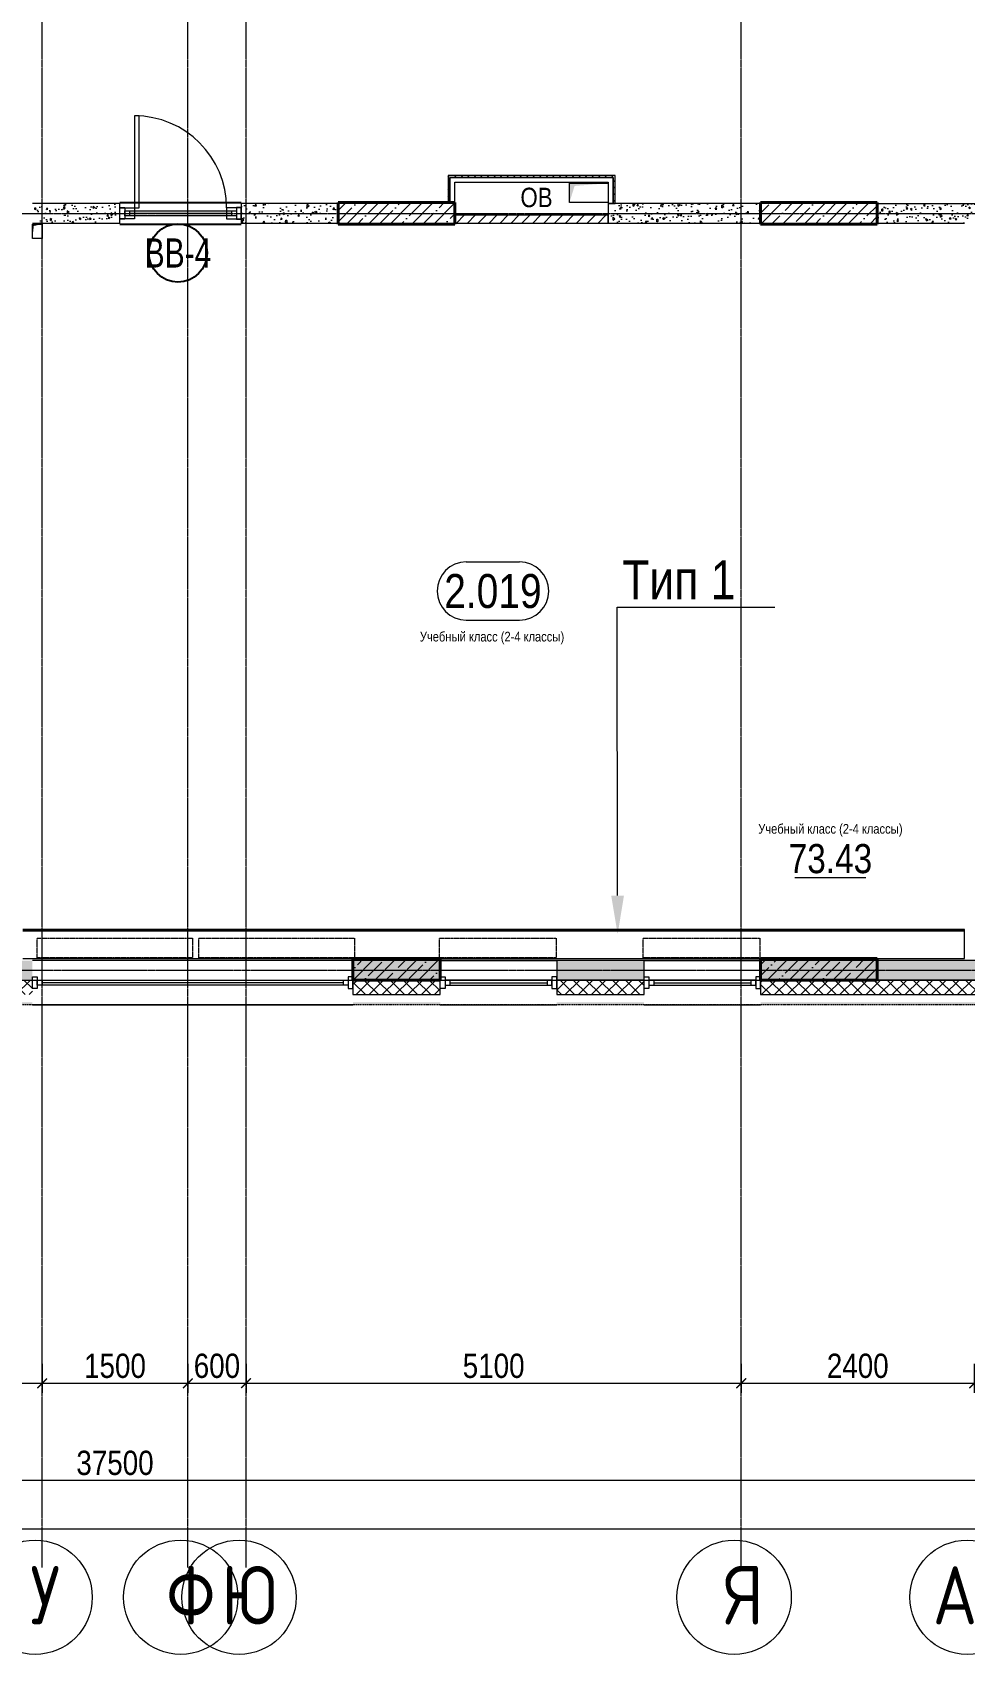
# Model space of a CAD drawing. Header units: millimetres. Extents: x -231292 to 573618, y -153144 to 564035.
# Drawn here: x 72383 to 81983, y 6179 to 22894 of the extents above; entities that cross this region are included whole.
import ezdxf
from ezdxf import colors
from ezdxf.entities.mleader import LeaderData, LeaderLine
from ezdxf.enums import TextEntityAlignment as Align
from ezdxf.math import Vec2, Vec3

# ---------------------------------------------------------------- set-up
doc = ezdxf.new("R2010")
doc.units = ezdxf.units.MM
for name, pattern in [('CENTER2', [28.575, 19.05, -3.175, 3.175, -3.175]), ('DASHED', [19.05, 12.7, -6.35]), ('HIDDEN2', [4.7625, 3.175, -1.5875])]:
    doc.linetypes.add(name, pattern=pattern)
doc.layers.get('0').update_dxf_attribs({"color": 250})
doc.layers.get('Defpoints').update_dxf_attribs({"color": 250})
for name, color, linetype, lineweight in [('A-AREA', 250, 'Continuous', 15), ('A-Wall_Материал_Газоблок_Контур', 250, 'Continuous', 0), ('АР_Area', 250, 'Continuous', 5), ('АР_Витраж', 250, 'Continuous', 13), ('АР_Витраж марка', 250, 'Continuous', 9), ('АР_Двери_витраж', 250, 'Continuous', 9), ('АР_Колонны', 250, 'Continuous', 35), ('АР_Окна', 250, 'Continuous', 5), ('АР_Отопительные приборы', 250, 'HIDDEN2', 0), ('АР_площадь пом', 250, 'Continuous', 5), ('АР_Стены ГКЛ', 250, 'Continuous', 15), ('АР_Стены ЖБ', 250, 'Continuous', 35), ('АР_Стены ПЕНОблок', 250, 'Continuous', 20), ('АР_Утеплитель', 250, 'Continuous', 0), ('АР_Штриховка', 250, 'Continuous', 0), ('Зашивка радиаторов тип 1 (фанера и МДФ)', 250, 'Continuous', 0), ('КМ_Фахверки', 250, 'Continuous', 80), ('ОВ_Кондиционирование', 250, 'Continuous', 5), ('ОВ_Отопление', 250, 'Continuous', 0), ('Размеры зашивки ГКЛ', 250, 'Continuous', 0), ('РД_Оси_100', 250, 'Continuous', 0), ('РД_Оси_размер', 250, 'Continuous', 0), ('РД_проем_инж перемыч_фахверк', 250, 'Continuous', 18)]:
    doc.layers.add(name, color=color, linetype=linetype, lineweight=lineweight)
doc.layers.add('АР_Делит', color=250, linetype='Continuous', lineweight=0, plot=False)
doc.layers.add('РД_Проем', color=250, linetype='Continuous', lineweight=0, plot=False)
doc.layers.add('РД_Витраж_вн', color=250, linetype='Continuous')
doc.styles.add('Arial_09', font='ARIALN.TTF', dxfattribs={"width": 0.9})
doc.styles.add('style1', font='ARIALN.TTF')
doc.styles.add('ккк', font='isocpeur.ttf', dxfattribs={"width": 0.85, "oblique": 15})
doc.dimstyles.new('Dim100_ареал', dxfattribs={"dimscale": 100, "dimtxt": 2.5, "dimasz": 1, "dimexe": 1, "dimexo": 1, "dimgap": 0.5, "dimtad": 1, "dimzin": 12, "dimdsep": 46, "dimtxsty": 'style1', "dimblk": 'ARCHTICK', "dimcen": 1, "dimdle": 1, "dimclrd": 256, "dimclre": 256, "dimaunit": 1, "dimadec": 0, "dimazin": 3, "dimtfac": 1, "dimtmove": 1, "dimatfit": 3, "dimldrblk": 'OPEN30', "dimfxl": 2, "dimfxlon": 1, "dimtolj": 1, "dimtzin": 0, "dimlwd": 9, "dimlwe": 9, "dimarcsym": 0})
pattern_1 = [(45, (8883.4, 13229.69), (-112.2532, 112.2532), []), (45, (8995.66, 13229.69), (-112.2532, 112.2532), [198.4375, -39.6875, 0, -39.6875])]

# ---------------------------------------------------------------- blocks, each defined once
blk = doc.blocks.new('A-iden')
at = {"linetype": 'Continuous', "lineweight": 5}
blk.add_circle((-0.73, -4.06), 5.89, dxfattribs=at)
at = {"color": 0, "linetype": 'Continuous', "lineweight": 20, "style": 'ккк', "width": 0.85}
blk.add_attdef('ID', text='', height=6, dxfattribs=at).set_placement((0.31, -3.85), align=Align.MIDDLE_CENTER)
blk = doc.blocks.new('_ArchTick')
at = {"color": 0, "linetype": 'ByBlock', "const_width": 0.15}
blk.add_lwpolyline([(-0.5, -0.5), (0.5, 0.5)], dxfattribs=at)
blk = doc.blocks.new('*D1540')
at = {"layer": 'Defpoints', "color": 0, "transparency": 16777216}
for p in [(62100, -3255), (63600, -3255), (63600, -4255)]:
    blk.add_point(p, dxfattribs=at)
at = {"layer": 'РД_Оси_размер', "lineweight": 9, "transparency": 16777216}
for p, q in [((62100, -4055), (62100, -4355)), ((63600, -4055), (63600, -4355)), ((62000, -4255), (63700, -4255))]:
    blk.add_line(p, q, dxfattribs=at)
at = {"layer": 'РД_Оси_размер', "lineweight": 9, "transparency": 16777216, "xscale": 100, "yscale": 100, "zscale": 100, "rotation": 180}
blk.add_blockref('_ArchTick', (62100, -4255), dxfattribs=at)
at = {"layer": 'РД_Оси_размер', "lineweight": 9, "transparency": 16777216, "xscale": 100, "yscale": 100, "zscale": 100}
blk.add_blockref('_ArchTick', (63600, -4255), dxfattribs=at)
at = {"layer": 'РД_Оси_размер', "color": 0, "transparency": 16777216, "insert": (62850, -4077), "char_height": 250, "attachment_point": 5, "style": 'style1'}
blk.add_mtext('\\A1;1500', dxfattribs=at)
blk = doc.blocks.new('_Open30')
at = {"color": 0, "linetype": 'ByBlock', "lineweight": -2}
for p, q in [((-1, 0.27), (0, 0)), ((0, 0), (-1, -0.27)), ((0, 0), (-1, 0))]:
    blk.add_line(p, q, dxfattribs=at)
blk = doc.blocks.new('*D1541')
at = {"layer": 'Defpoints', "color": 0, "transparency": 16777216}
for p in [(63600, -3255), (65100, -3255), (65100, -4255)]:
    blk.add_point(p, dxfattribs=at)
at = {"layer": 'РД_Оси_размер', "lineweight": 9, "transparency": 16777216}
for p, q in [((63600, -4055), (63600, -4355)), ((65100, -4055), (65100, -4355)), ((63500, -4255), (65200, -4255))]:
    blk.add_line(p, q, dxfattribs=at)
at = {"layer": 'РД_Оси_размер', "lineweight": 9, "transparency": 16777216, "xscale": 100, "yscale": 100, "zscale": 100, "rotation": 180}
blk.add_blockref('_ArchTick', (63600, -4255), dxfattribs=at)
at = {"layer": 'РД_Оси_размер', "lineweight": 9, "transparency": 16777216, "xscale": 100, "yscale": 100, "zscale": 100}
blk.add_blockref('_ArchTick', (65100, -4255), dxfattribs=at)
at = {"layer": 'РД_Оси_размер', "color": 0, "transparency": 16777216, "insert": (64350, -4077), "char_height": 250, "attachment_point": 5, "style": 'style1'}
blk.add_mtext('\\A1;1500', dxfattribs=at)
blk = doc.blocks.new('*D1542')
at = {"layer": 'Defpoints', "color": 0, "transparency": 16777216}
for p in [(65100, -3255), (65700, -3255), (65700, -4255)]:
    blk.add_point(p, dxfattribs=at)
at = {"layer": 'РД_Оси_размер', "lineweight": 9, "transparency": 16777216}
for p, q in [((65100, -4055), (65100, -4355)), ((65700, -4055), (65700, -4355)), ((65000, -4255), (65800, -4255))]:
    blk.add_line(p, q, dxfattribs=at)
at = {"layer": 'РД_Оси_размер', "lineweight": 9, "transparency": 16777216, "xscale": 100, "yscale": 100, "zscale": 100, "rotation": 180}
blk.add_blockref('_ArchTick', (65100, -4255), dxfattribs=at)
at = {"layer": 'РД_Оси_размер', "lineweight": 9, "transparency": 16777216, "xscale": 100, "yscale": 100, "zscale": 100}
blk.add_blockref('_ArchTick', (65700, -4255), dxfattribs=at)
at = {"layer": 'РД_Оси_размер', "color": 0, "transparency": 16777216, "insert": (65400, -4077), "char_height": 250, "attachment_point": 5, "style": 'style1'}
blk.add_mtext('\\A1;600', dxfattribs=at)
blk = doc.blocks.new('*D1543')
at = {"layer": 'Defpoints', "color": 0, "transparency": 16777216}
for p in [(65700, -3255), (70800, -3255), (70800, -4255)]:
    blk.add_point(p, dxfattribs=at)
at = {"layer": 'РД_Оси_размер', "lineweight": 9, "transparency": 16777216}
for p, q in [((65700, -4055), (65700, -4355)), ((70800, -4055), (70800, -4355)), ((65600, -4255), (70900, -4255))]:
    blk.add_line(p, q, dxfattribs=at)
at = {"layer": 'РД_Оси_размер', "lineweight": 9, "transparency": 16777216, "xscale": 100, "yscale": 100, "zscale": 100, "rotation": 180}
blk.add_blockref('_ArchTick', (65700, -4255), dxfattribs=at)
at = {"layer": 'РД_Оси_размер', "lineweight": 9, "transparency": 16777216, "xscale": 100, "yscale": 100, "zscale": 100}
blk.add_blockref('_ArchTick', (70800, -4255), dxfattribs=at)
at = {"layer": 'РД_Оси_размер', "color": 0, "transparency": 16777216, "insert": (68250, -4077), "char_height": 250, "attachment_point": 5, "style": 'style1'}
blk.add_mtext('\\A1;5100', dxfattribs=at)
blk = doc.blocks.new('*D1544')
at = {"layer": 'Defpoints', "color": 0, "transparency": 16777216}
for p in [(70800, -3255), (73200, -3255), (73200, -4255)]:
    blk.add_point(p, dxfattribs=at)
at = {"layer": 'РД_Оси_размер', "lineweight": 9, "transparency": 16777216}
for p, q in [((70800, -4055), (70800, -4355)), ((73200, -4055), (73200, -4355)), ((70700, -4255), (73300, -4255))]:
    blk.add_line(p, q, dxfattribs=at)
at = {"layer": 'РД_Оси_размер', "lineweight": 9, "transparency": 16777216, "xscale": 100, "yscale": 100, "zscale": 100, "rotation": 180}
blk.add_blockref('_ArchTick', (70800, -4255), dxfattribs=at)
at = {"layer": 'РД_Оси_размер', "lineweight": 9, "transparency": 16777216, "xscale": 100, "yscale": 100, "zscale": 100}
blk.add_blockref('_ArchTick', (73200, -4255), dxfattribs=at)
at = {"layer": 'РД_Оси_размер', "color": 0, "transparency": 16777216, "insert": (72000, -4077), "char_height": 250, "attachment_point": 5, "style": 'style1'}
blk.add_mtext('\\A1;2400', dxfattribs=at)
blk = doc.blocks.new('*D24')
at = {"layer": 'Defpoints', "color": 0, "transparency": 16777216}
for p in [(0, -3255), (114600, -3255), (114600, -5755)]:
    blk.add_point(p, dxfattribs=at)
at = {"layer": 'РД_Оси_размер', "color": 0, "lineweight": 5, "transparency": 16777216}
for p, q in [((0, -5555), (0, -5855)), ((114600, -5555), (114600, -5855)), ((-100, -5755), (114700, -5755))]:
    blk.add_line(p, q, dxfattribs=at)
at = {"layer": 'РД_Оси_размер', "color": 0, "lineweight": 5, "transparency": 16777216, "xscale": 100, "yscale": 100, "zscale": 100, "rotation": 180}
blk.add_blockref('_ArchTick', (0, -5755), dxfattribs=at)
at = {"layer": 'РД_Оси_размер', "color": 0, "lineweight": 5, "transparency": 16777216, "xscale": 100, "yscale": 100, "zscale": 100}
blk.add_blockref('_ArchTick', (114600, -5755), dxfattribs=at)
at = {"layer": 'РД_Оси_размер', "color": 0, "transparency": 16777216, "insert": (57300, -5577), "char_height": 250, "attachment_point": 5, "style": 'style1'}
blk.add_mtext('\\A1;114600', dxfattribs=at)
blk = doc.blocks.new('*D40')
at = {"layer": 'Defpoints', "color": 0, "transparency": 16777216}
for p in [(45600, -3255), (83100, -3255), (83100, -5255)]:
    blk.add_point(p, dxfattribs=at)
at = {"layer": 'РД_Оси_размер', "color": 0, "lineweight": 5, "transparency": 16777216}
for p, q in [((45600, -5055), (45600, -5355)), ((83100, -5055), (83100, -5355)), ((45500, -5255), (83200, -5255))]:
    blk.add_line(p, q, dxfattribs=at)
at = {"layer": 'РД_Оси_размер', "color": 0, "lineweight": 5, "transparency": 16777216, "xscale": 100, "yscale": 100, "zscale": 100, "rotation": 180}
blk.add_blockref('_ArchTick', (45600, -5255), dxfattribs=at)
at = {"layer": 'РД_Оси_размер', "color": 0, "lineweight": 5, "transparency": 16777216, "xscale": 100, "yscale": 100, "zscale": 100}
blk.add_blockref('_ArchTick', (83100, -5255), dxfattribs=at)
at = {"layer": 'РД_Оси_размер', "color": 0, "transparency": 16777216, "insert": (64350, -5077), "char_height": 250, "attachment_point": 5, "style": 'style1'}
blk.add_mtext('\\A1;37500', dxfattribs=at)
blk = doc.blocks.new('otv')
at = {"linetype": 'Continuous'}
blk.add_lwpolyline([(0, -1), (0, 0), (1, 0), (1, -1)], close=True, dxfattribs=at)
blk.add_solid([(0, -1), (0, 0), (0.135, -0.137), (1, 0)], dxfattribs=at)
blk = doc.blocks.new('MOK-МаркаПом_овал_ареал')
for p, q in [((-2.75, 3), (2.75, 3)), ((-2.75, -3), (2.75, -3))]:
    blk.add_line(p, q)
for centre, radius, start, end in [((-2.75, 0), 3, 90, 270), ((2.75, 0), 3, 270, 90), ((-3.75, 0), 3.5, 0, 0.001)]:
    blk.add_arc(centre, radius, start, end)
at = {"color": 0, "style": 'style1'}
blk.add_attdef('АР-ПОМЕЩЕНИЕ:НОМЕР', text='', height=3.5, dxfattribs=at).set_placement((0, 0), align=Align.MIDDLE)
at = {"layer": 'Defpoints', "color": 2, "style": 'style1'}
blk.add_attdef('АР-ПОМЕЩЕНИЕ:НАИМЕНОВАНИЕ', text='', height=1, dxfattribs=at).set_placement((-0.09, -4.81), align=Align.MIDDLE)
blk = doc.blocks.new('MOK-МаркаПомещения1')
at = {"layer": 'A-AREA', "color": 0}
blk.add_line((-3.65, -1.94), (3.65, -1.94), dxfattribs=at)
at = {"layer": 'A-AREA', "color": 0, "style": 'style1'}
blk.add_attdef('АР-ПОМЕЩЕНИЕ:ПЛОЩАДЬ', text='', height=3, dxfattribs=at).set_placement((0, 0), align=Align.MIDDLE)
at = {"layer": 'Defpoints', "style": 'style1', "flags": 8}
blk.add_attdef('АР-ПОМЕЩЕНИЕ:НАИМЕНОВАНИЕ', text='', height=1, dxfattribs=at).set_placement((0, 2.96), align=Align.MIDDLE)
blk = doc.blocks.new('МаркаВитража1')
at = {"layer": 'Defpoints'}
blk.add_circle((0, 0), 3, dxfattribs=at)
at = {"color": 0, "linetype": 'ByBlock', "lineweight": -2, "style": 'Arial_09', "width": 0.9}
blk.add_attdef('АР-ОКНО:НАИМЕНОВАНИЕ', text='', height=3, dxfattribs=at).set_placement((0, 0), align=Align.MIDDLE)
blk = doc.blocks.new('СОШ_2200_АР_ОСИ_М100_28.05.24')
at = {"layer": 'АР_Делит', "color": 5, "linetype": 'DASHED'}
blk.add_lwpolyline([(114955, 135155), (114955, -355), (93595.036, -355), (93595.036, 13855), (94145, 13855), (94145, 68320), (66055, 68320), (66055, 13857.73), (83455, 13857.73), (83455, -355), (45245, -355), (45245, 13145), (44695, 13145), (44695, 26755), (45245, 26755), (45245, 68320), (20455, 68320), (20455, 26755), (27955, 26755), (27955, 13145), (-355, 13145), (-355, 100855)], dxfattribs=at)
at = {"layer": 'РД_Оси_100', "linetype": 'CENTER2'}
for p, q in [((63600, -6155), (63600, 139938.679)), ((65100, -6155), (65100, 139938.679)), ((70800, -6155), (70800, 90900)), ((33000, 7800), (85055, 7800)), ((33000, 0), (85055, 0))]:
    blk.add_line(p, q, dxfattribs=at)
blk.add_lwpolyline([(65700, -6155), (65700, 139938.679)], dxfattribs=at)
at = {"layer": 'РД_Оси_100', "color": 0, "xscale": 100, "yscale": 100, "zscale": 100}
for p, values in [((63600, -6054.999), {'ID': 'У'}), ((65100, -6054.999), {'ID': 'Ф'}), ((65700.734, -6054.999), {'ID': 'Ю'}), ((70800, -6054.999), {'ID': 'Я'}), ((73200, -6054.999), {'ID': 'АА'})]:
    blk.add_blockref('A-iden', p, dxfattribs=at).add_auto_attribs(values)
at = {"layer": 'РД_Оси_размер'}
for base, p1, p2, picture, middle in [((114600, -5755), (0, -3255), (114600, -3255), '*D24', (57300, -5577.357)), ((83100, -5255), (45600, -3255), (83100, -3255), '*D40', (64350, -5077.357)), ((63600, -4255), (62100, -3255), (63600, -3255), '*D1540', (62850, -4077.357)), ((65100, -4255), (63600, -3255), (65100, -3255), '*D1541', (64350, -4077.357)), ((65700, -4255), (65100, -3255), (65700, -3255), '*D1542', (65400, -4077.357)), ((70800, -4255), (65700, -3255), (70800, -3255), '*D1543', (68250, -4077.357)), ((73200, -4255), (70800, -3255), (73200, -3255), '*D1544', (72000, -4077.357))]:
    dim = blk.add_linear_dim(base=base, p1=p1, p2=p2, dimstyle='Dim100_ареал', dxfattribs=at)
    dim.commit()
    dim.dimension.update_dxf_attribs({"geometry": picture, "text_midpoint": middle})

msp = doc.modelspace()

# ---------------------------------------------------------------- hatches: boundary and pattern name
at = {"layer": 'АР_Стены ГКЛ', "linetype": 'Continuous', "lineweight": 0}
h = msp.add_hatch(dxfattribs=at)
h.set_pattern_fill('ANSI31', color=256, scale=15, angle=-359.9999995, style=0)
h.set_pattern_definition([(45, (8883.403, 13229.686), (-33.67596, 33.67596), [])])
h.paths.add_polyline_path([(76663.403, 21419.681), (76683.403, 21399.681), (78363.568, 21399.681), (78383.58, 21419.681)], flags=0)
h = msp.add_hatch(dxfattribs=at)
h.set_pattern_fill('ANSI31', color=256, scale=15, style=0)
h.set_pattern_definition([(45, (8883.403, 13229.686), (-33.67596, 33.67596), [])])
h.paths.add_polyline_path([(76663.403, 21139.68), (76683.403, 21139.68), (76683.403, 21399.68), (76663.403, 21419.68)], flags=0)
h = msp.add_hatch(dxfattribs=at)
h.set_pattern_fill('ANSI31', color=256, scale=15, angle=-360, style=0)
h.set_pattern_definition([(45, (8883.403, 13229.686), (-33.67596, 33.67596), [])])
h.paths.add_polyline_path([(78383.58, 21419.68), (78363.568, 21399.68), (78363.404, 21129.64), (78383.404, 21129.628)], flags=0)
at = {"layer": 'АР_Штриховка', "linetype": 'Continuous', "lineweight": 0}
h = msp.add_hatch(dxfattribs=at)
h.set_pattern_fill('AR-CONC', color=256, angle=-315, style=0)
h.set_pattern_definition([(95, (8883.4, 13229.69), (140.09465, 117.55338), [19.05, -209.55]), (40, (8883.4, 13229.69), (-160.01845, 110.17673), [15.24, -167.6406]), (145.45144, (8895.08, 13239.48), (-19.9238, 227.7301), [16.19, -178.09024]), (91.1842, (8847.48, 13265.6), (221.41024, 161.9534), [28.575, -314.325]), (141.63556, (8865.93, 13279.1), (-7.0866, 342.8268), [24.285, -267.1356]), (36.18415, (8847.48, 13265.6), (-7.0866, 342.8268), [22.86, -251.4597]), (66, (8874.42, 13274.59), (179.51998, 34.89515), [19.05, -209.55]), (11, (8874.42, 13274.59), (-86.53993, 173.9412), [15.24, -167.64]), (116.45145, (8889.38, 13277.5), (92.98005, 208.83634), [16.19, -178.08994]), (82.5, (8883.4, 13229.686), (-57.60547, 61.973414), [0, -165.608, 0, -170.18, 0, -168.275]), (52.5, (8883.4, 13229.69), (-23.58973, 118.087), [0, -97.028, 0, -161.798, 0, -64.135]), (12.5, (8843.35, 13189.634), (99.92786, 91.826196), [0, -63.5, 0, -198.12, 0, -262.89]), (2.5, (8825.39, 13171.67), (86.7639, 122.7224), [0, -82.55, 0, -131.572, 0, -186.69])])
h.paths.add_polyline_path([(72383.403, 21129.686), (72383.403, 20929.686), (73283.403, 20929.686), (73283.403, 21129.686)], flags=0)
h.paths.add_polyline_path([(74533.403, 21129.686), (74533.403, 20929.686), (75534.403, 20929.686), (75534.403, 21129.686)], flags=0)
at = {"layer": 'АР_Штриховка', "linetype": 'Continuous', "lineweight": 5}
h = msp.add_hatch(dxfattribs=at)
h.set_pattern_fill('ANSI35', color=256, scale=25, angle=-360, style=0)
h.set_pattern_definition(pattern_1)
h.paths.add_polyline_path([(75533.403, 21139.686), (75533.403, 20919.686), (76733.403, 20919.686), (76733.403, 21139.686)], flags=0)
at = {"layer": 'АР_Штриховка', "linetype": 'Continuous', "lineweight": 0}
h = msp.add_hatch(dxfattribs=at)
h.set_pattern_fill('AR-CONC', color=256, angle=45, style=0)
h.set_pattern_definition([(95, (8883.4, 13229.69), (140.09465, 117.55338), [19.05, -209.55]), (40, (8883.4, 13229.69), (-160.01845, 110.17673), [15.24, -167.6406]), (145.45144, (8895.08, 13239.48), (-19.9238, 227.7301), [16.19, -178.09024]), (91.1842, (8847.48, 13265.6), (221.41024, 161.9534), [28.575, -314.325]), (141.63556, (8865.93, 13279.1), (-7.0866, 342.8268), [24.285, -267.1356]), (36.18415, (8847.48, 13265.6), (-7.0866, 342.8268), [22.86, -251.4597]), (66, (8874.42, 13274.59), (179.51998, 34.89515), [19.05, -209.55]), (11, (8874.42, 13274.59), (-86.53993, 173.9412), [15.24, -167.64]), (116.45144, (8889.38, 13277.5), (92.98005, 208.83634), [16.19, -178.08994]), (82.5, (8883.4, 13229.686), (-57.60547, 61.973414), [0, -165.608, 0, -170.18, 0, -168.275]), (52.5, (8883.4, 13229.69), (-23.58973, 118.087), [0, -97.028, 0, -161.798, 0, -64.135]), (12.5, (8843.35, 13189.634), (99.92786, 91.826196), [0, -63.5, 0, -198.12, 0, -262.89]), (2.5, (8825.39, 13171.67), (86.7639, 122.7224), [0, -82.55, 0, -131.572, 0, -186.69])])
h.paths.add_polyline_path([(78313.085, 21129.686), (78313.085, 20929.686), (79884.403, 20929.686), (79884.403, 21129.686)], flags=0)
at = {"layer": 'АР_Штриховка', "linetype": 'Continuous', "lineweight": 5}
h = msp.add_hatch(dxfattribs=at)
h.set_pattern_fill('ANSI35', color=256, scale=25, angle=-360, style=0)
h.set_pattern_definition(pattern_1)
h.paths.add_polyline_path([(79883.403, 21139.686), (79883.403, 20919.686), (81083.403, 20919.686), (81083.403, 21139.686)], flags=0)
at = {"layer": 'АР_Штриховка', "linetype": 'Continuous', "lineweight": 0}
h = msp.add_hatch(dxfattribs=at)
h.set_pattern_fill('AR-CONC', color=256, angle=45, style=0)
h.set_pattern_definition([(95, (8883.4, 13229.69), (140.09465, 117.55338), [19.05, -209.55]), (40, (8883.4, 13229.69), (-160.01845, 110.17673), [15.24, -167.6406]), (145.45144, (8895.08, 13239.48), (-19.9238, 227.7301), [16.19, -178.09024]), (91.1842, (8847.48, 13265.6), (221.41024, 161.9534), [28.575, -314.325]), (141.63556, (8865.93, 13279.1), (-7.0866, 342.8268), [24.285, -267.1356]), (36.18415, (8847.48, 13265.6), (-7.0866, 342.8268), [22.86, -251.4597]), (66, (8874.42, 13274.59), (179.51998, 34.89515), [19.05, -209.55]), (11, (8874.42, 13274.59), (-86.53993, 173.9412), [15.24, -167.64]), (116.45145, (8889.38, 13277.5), (92.98005, 208.83634), [16.19, -178.08994]), (82.5, (8883.4, 13229.686), (-57.60547, 61.973414), [0, -165.608, 0, -170.18, 0, -168.275]), (52.5, (8883.4, 13229.69), (-23.58973, 118.087), [0, -97.028, 0, -161.798, 0, -64.135]), (12.5, (8843.35, 13189.634), (99.92786, 91.826196), [0, -63.5, 0, -198.12, 0, -262.89]), (2.5, (8825.39, 13171.67), (86.7639, 122.7224), [0, -82.55, 0, -131.572, 0, -186.69])])
h.paths.add_polyline_path([(81082.402, 21129.68), (81082.403, 20929.68), (81983.403, 20929.682), (82050.069, 20979.682), (81983.402, 21129.682)], flags=0)
h.paths.add_polyline_path([(81983.402, 21129.682), (82050.069, 20979.682), (82183.403, 20929.682), (83133.403, 20929.684), (83133.402, 21129.684)], flags=0)
h.paths.add_polyline_path([(84383.403, 21129.686), (84383.403, 20929.686), (84384.403, 20929.686), (84384.402, 21129.686)], flags=0)
at = {"layer": 'АР_Штриховка', "linetype": 'Continuous', "lineweight": 0, "ltscale": 0.5}
h = msp.add_hatch(dxfattribs=at)
h.set_pattern_fill('ANSI31', color=256, scale=25, style=0)
h.set_pattern_definition([(45, (8883.4, 13229.69), (-56.1266, 56.1266), [])])
h.paths.add_polyline_path([(78313.011, 20929.674), (78313.011, 21009.674), (76733.403, 21009.68), (76733.402, 20929.68)], flags=0)
at = {"layer": 'АР_Штриховка', "linetype": 'Continuous', "lineweight": 0}
h = msp.add_hatch(dxfattribs=at)
h.set_pattern_fill('AR-CONC', color=256, angle=-360, style=0)
h.set_pattern_definition([(50, (8883.4, 13229.69), (182.18467, -15.93909), [19.05, -209.55]), (355, (8883.4, 13229.69), (-35.24342, 191.05685), [15.24, -167.6406]), (100.45144, (8898.58, 13228.36), (146.94125, 175.11775), [16.19, -178.09024]), (46.1842, (8883.4, 13280.49), (271.07904, -42.0423), [28.575, -314.325]), (96.63556, (8906, 13276.98), (237.4041, 247.4261), [24.285, -267.1356]), (351.18415, (8883.4, 13280.5), (237.4041, 247.4261), [22.86, -251.4597]), (21, (8908.8, 13267.79), (151.6144, -102.2652), [19.05, -209.55]), (326, (8908.8, 13267.79), (61.80203, 184.18797), [15.24, -167.64]), (71.45144, (8921.44, 13259.26), (213.41642, 81.92277), [16.19, -178.08994]), (37.5, (8883.4, 13229.686), (3.088603, 84.55504), [0, -165.608, 0, -170.18, 0, -168.275]), (7.5, (8883.4, 13229.69), (66.81966, 100.18057), [0, -97.028, 0, -161.798, 0, -64.135]), (327.5, (8826.76, 13229.686), (135.590595, -5.728744), [0, -63.5, 0, -198.12, 0, -262.89]), (317.5, (8801.36, 13229.69), (148.12918, 25.42649), [0, -82.55, 0, -131.572, 0, -186.69])])
h.paths.add_polyline_path([(92083.403, 13129.686), (91883.403, 13329.686), (91183.403, 13329.686), (91183.403, 13129.686)], flags=0)
h.paths.add_polyline_path([(89983.403, 13129.686), (89983.403, 13329.686), (88583.403, 13329.686), (88583.403, 13129.686)], flags=0)
h.paths.add_polyline_path([(85283.403, 13129.686), (85283.403, 13329.686), (84383.403, 13329.686), (84383.403, 13129.686)], flags=0)
h.paths.add_polyline_path([(83183.403, 13129.686), (83183.403, 13329.686), (79883.403, 13329.686), (79883.403, 13129.686)], flags=0)
h.paths.add_polyline_path([(78683.403, 13129.686), (78683.403, 13329.686), (77783.403, 13329.686), (77783.403, 13129.686)], flags=0)
h.paths.add_polyline_path([(76583.403, 13129.686), (76583.403, 13329.686), (75683.403, 13329.686), (75683.403, 13129.686)], flags=0)
h.paths.add_polyline_path([(72383.403, 13129.686), (72383.403, 13329.686), (71183.403, 13329.686), (71183.403, 13129.686)], flags=0)
h.paths.add_polyline_path([(69983.403, 13129.686), (69983.403, 13329.686), (69083.403, 13329.686), (69083.403, 13129.686)], flags=0)
h.paths.add_polyline_path([(67883.403, 13129.686), (67883.403, 13329.686), (66983.403, 13329.686), (66983.403, 13129.686)], flags=0)
h.paths.add_polyline_path([(63683.403, 13129.686), (63683.403, 13329.686), (54583.403, 13329.686), (54383.403, 13129.686)], flags=0)
at = {"layer": 'АР_Штриховка', "linetype": 'Continuous', "lineweight": 5}
h = msp.add_hatch(dxfattribs=at)
h.set_pattern_fill('ANSI35', color=256, scale=25, angle=-360, style=0)
h.set_pattern_definition(pattern_1)
h.paths.add_polyline_path([(75683.403, 13349.686), (75683.403, 13129.686), (76583.403, 13129.686), (76583.403, 13349.686)], flags=0)
h = msp.add_hatch(dxfattribs=at)
h.set_pattern_fill('ANSI35', color=256, scale=25, angle=-360, style=0)
h.set_pattern_definition(pattern_1)
h.paths.add_polyline_path([(79883.403, 13349.686), (79883.403, 13129.686), (81083.403, 13129.686), (81083.403, 13349.686)], flags=0)
at = {"layer": 'АР_Штриховка', "linetype": 'Continuous', "lineweight": 0}
h = msp.add_hatch(dxfattribs=at)
h.set_pattern_fill('ANSI37', color=256, scale=30, angle=-360, style=0)
h.set_pattern_definition([(45, (8883.4, 13229.69), (-67.35192, 67.35192), []), (135, (8883.4, 13229.69), (-67.35192, -67.35192), [])])
h.paths.add_polyline_path([(92233.403, 12979.686), (92083.403, 13129.686), (91183.403, 13129.686), (91183.403, 12979.686)], flags=0)
h.paths.add_polyline_path([(89983.403, 12979.686), (89983.403, 13129.686), (88583.403, 13129.686), (88583.403, 12979.686)], flags=0)
h.paths.add_polyline_path([(85283.403, 12979.686), (85283.403, 13129.686), (84383.403, 13129.686), (84383.403, 12979.686)], flags=0)
h.paths.add_polyline_path([(83183.403, 12979.686), (83183.403, 13129.686), (79883.403, 13129.686), (79883.403, 12979.686)], flags=0)
h.paths.add_polyline_path([(78683.403, 12979.686), (78683.403, 13129.686), (77783.403, 13129.686), (77783.403, 12979.686)], flags=0)
h.paths.add_polyline_path([(76583.403, 12979.686), (76583.403, 13129.686), (75683.403, 13129.686), (75683.403, 12979.686)], flags=0)
h.paths.add_polyline_path([(72383.403, 12979.686), (72383.403, 13129.686), (71183.403, 13129.686), (71183.403, 12979.686)], flags=0)
h.paths.add_polyline_path([(69983.403, 12979.686), (69983.403, 13129.686), (69083.403, 13129.686), (69083.403, 12979.686)], flags=0)
h.paths.add_polyline_path([(67883.403, 12979.686), (67883.403, 13129.686), (66983.403, 13129.686), (66983.403, 12979.686)], flags=0)
h.paths.add_polyline_path([(63683.403, 12979.686), (63683.403, 13129.686), (54383.403, 13129.686), (54233.403, 12979.686)], flags=0)
h = msp.add_hatch(dxfattribs=at)
h.set_pattern_fill('_U', color=256, angle=-360, style=0, pattern_type=0)
h.set_pattern_definition([(4e-15, (8883.4027, 13229.6861), (-3e-16, 1), [])])
h.paths.add_polyline_path([(92338.403, 12874.686), (92313.403, 12899.686), (91183.403, 12899.686), (91183.403, 12874.686)], flags=0)
h.paths.add_polyline_path([(89983.403, 12874.686), (89983.403, 12899.686), (88583.403, 12899.686), (88583.403, 12874.686)], flags=0)
h.paths.add_polyline_path([(85283.403, 12874.686), (85283.403, 12899.686), (84383.403, 12899.686), (84383.403, 12874.686)], flags=0)
h.paths.add_polyline_path([(83183.403, 12874.686), (83183.403, 12899.686), (79883.403, 12899.686), (79883.403, 12874.686)], flags=0)
h.paths.add_polyline_path([(78683.403, 12874.686), (78683.403, 12899.686), (77783.403, 12899.686), (77783.403, 12874.686)], flags=0)
h.paths.add_polyline_path([(76583.403, 12874.686), (76583.403, 12899.686), (75683.403, 12899.686), (75683.403, 12874.686)], flags=0)
h.paths.add_polyline_path([(72383.403, 12874.686), (72383.403, 12899.686), (71183.403, 12899.686), (71183.403, 12874.686)], flags=0)
h.paths.add_polyline_path([(69983.403, 12874.686), (69983.403, 12899.686), (69083.403, 12899.686), (69083.403, 12874.686)], flags=0)
h.paths.add_polyline_path([(67883.403, 12874.686), (67883.403, 12899.686), (66983.403, 12899.686), (66983.403, 12874.686)], flags=0)
h.paths.add_polyline_path([(63683.403, 12874.686), (63683.403, 12899.686), (54153.403, 12899.686), (54128.403, 12874.686)], flags=0)

# ---------------------------------------------------------------- linework, layer by layer
at = {"layer": 'A-Wall_Материал_Газоблок_Контур', "linetype": 'Continuous', "lineweight": 0}
for p, q in [((75683.403, 13329.686), (72383.403, 13329.686)), ((77783.403, 13329.686), (76583.403, 13329.686)), ((79883.403, 13329.686), (78683.403, 13329.686)), ((72383.403, 12874.686), (75683.403, 12874.686)), ((76583.403, 12874.686), (77783.403, 12874.686)), ((78683.403, 12874.686), (79883.403, 12874.686))]:
    msp.add_line(p, q, dxfattribs=at)
at = {"layer": 'АР_Витраж', "linetype": 'Continuous', "lineweight": 5}
for p, q in [((74533.403, 21139.686), (73283.403, 21139.686)), ((74533.403, 20919.686), (73283.403, 20919.686))]:
    msp.add_line(p, q, dxfattribs=at)
at = {"layer": 'АР_Витраж', "linetype": 'Continuous', "lineweight": 13}
for p, q in [((73383.403, 21054.686), (73383.403, 21004.686)), ((74433.403, 21029.686), (73383.403, 21029.686)), ((74433.403, 21054.686), (74433.403, 21004.686))]:
    msp.add_line(p, q, dxfattribs=at)
for points in [[(73333.403, 20969.686), (73283.403, 20969.686), (73283.403, 21089.686), (73333.403, 21089.686)], [(74483.403, 20969.686), (74533.403, 20969.686), (74533.403, 21089.686), (74483.403, 21089.686)], [(74483.403, 21054.686), (74483.403, 21004.686), (73333.403, 21004.686), (73333.403, 21054.686)]]:
    msp.add_lwpolyline(points, close=True, dxfattribs=at)
at = {"layer": 'АР_Двери_витраж', "linetype": 'Continuous', "lineweight": 9}
for points in [[(73433.403, 21084.686), (73483.403, 21084.686), (73483.403, 22034.686), (73433.403, 22034.686)], [(73433.403, 20974.686), (73283.403, 20974.686), (73283.403, 21084.686), (73433.403, 21084.686)], [(74383.403, 20974.686), (74533.403, 20974.686), (74533.403, 21084.686), (74383.403, 21084.686)]]:
    msp.add_lwpolyline(points, close=True, dxfattribs=at)
msp.add_arc((73433.403, 21084.686), 950, 0, 90, dxfattribs=at)
at = {"layer": 'АР_Колонны', "linetype": 'HIDDEN2', "lineweight": 25}
for p, q in [((75533.403, 21139.686), (76733.403, 21139.686)), ((75533.403, 20919.686), (75533.403, 21139.686)), ((76733.403, 21139.686), (76733.403, 20919.686)), ((79883.403, 21139.686), (81083.403, 21139.686)), ((79883.403, 20919.686), (79883.403, 21139.686)), ((81083.403, 21139.686), (81083.403, 20919.686)), ((76733.403, 20919.686), (75533.403, 20919.686)), ((81083.403, 20919.686), (79883.403, 20919.686)), ((75683.403, 13349.686), (76583.403, 13349.686)), ((75683.403, 13129.686), (75683.403, 13349.686)), ((76583.403, 13349.686), (76583.403, 13129.686)), ((79883.403, 13349.686), (81083.403, 13349.686)), ((79883.403, 13129.686), (79883.403, 13349.686)), ((81083.403, 13349.686), (81083.403, 13129.686)), ((76583.403, 13129.686), (75683.403, 13129.686)), ((81083.403, 13129.686), (79883.403, 13129.686))]:
    msp.add_line(p, q, dxfattribs=at)
at = {"layer": 'АР_Колонны', "linetype": 'Continuous', "lineweight": 35}
for p, q in [((75533.403, 20919.686), (75533.403, 21139.686)), ((75533.403, 21139.686), (76733.403, 21139.686)), ((76733.403, 20919.686), (76733.403, 21139.686)), ((79883.403, 20919.686), (79883.403, 21139.686)), ((79883.403, 21139.686), (81083.403, 21139.686)), ((81083.403, 20919.686), (81083.403, 21139.686)), ((75533.403, 20919.686), (76733.403, 20919.686)), ((79883.403, 20919.686), (81083.403, 20919.686)), ((75683.403, 13349.686), (75683.403, 13129.686)), ((75683.403, 13349.686), (76583.403, 13349.686)), ((75683.403, 13349.686), (75683.403, 13129.686)), ((76583.403, 13129.686), (76583.403, 13349.686)), ((79883.403, 13129.686), (79883.403, 13349.686)), ((79883.403, 13349.686), (81083.403, 13349.686)), ((81083.403, 13129.686), (81083.403, 13349.686)), ((75683.403, 13129.686), (76583.403, 13129.686)), ((79883.403, 13129.686), (81083.403, 13129.686))]:
    msp.add_line(p, q, dxfattribs=at)
at = {"layer": 'АР_Окна', "linetype": 'Continuous', "lineweight": 5}
for p, q in [((75683.403, 13329.686), (72383.403, 13329.686)), ((76583.403, 13329.686), (77783.403, 13329.686)), ((78683.403, 13329.686), (79883.403, 13329.686)), ((72483.403, 13127.186), (72483.403, 13077.186)), ((75583.403, 13102.186), (72483.403, 13102.186)), ((75583.403, 13127.186), (75583.403, 13077.186)), ((76683.403, 13127.186), (76683.403, 13077.186)), ((76683.403, 13102.186), (77683.403, 13102.186)), ((77683.403, 13127.186), (77683.403, 13077.186)), ((78783.403, 13127.186), (78783.403, 13077.186)), ((78783.403, 13102.186), (79783.403, 13102.186)), ((79783.403, 13127.186), (79783.403, 13077.186)), ((75683.403, 12874.686), (72383.403, 12874.686)), ((76583.403, 12874.686), (77783.403, 12874.686)), ((78683.403, 12874.686), (79883.403, 12874.686))]:
    msp.add_line(p, q, dxfattribs=at)
for points in [[(72433.403, 13042.186), (72383.403, 13042.186), (72383.403, 13162.186), (72433.403, 13162.186)], [(75633.403, 13127.186), (75633.403, 13077.186), (72433.403, 13077.186), (72433.403, 13127.186)], [(75633.403, 13042.186), (75683.403, 13042.186), (75683.403, 13162.186), (75633.403, 13162.186)], [(76633.403, 13042.186), (76583.403, 13042.186), (76583.403, 13162.186), (76633.403, 13162.186)], [(76633.403, 13127.186), (76633.403, 13077.186), (77733.403, 13077.186), (77733.403, 13127.186)], [(77733.403, 13042.186), (77783.403, 13042.186), (77783.403, 13162.186), (77733.403, 13162.186)], [(78733.403, 13042.186), (78683.403, 13042.186), (78683.403, 13162.186), (78733.403, 13162.186)], [(78733.403, 13127.186), (78733.403, 13077.186), (79833.403, 13077.186), (79833.403, 13127.186)], [(79833.403, 13042.186), (79883.403, 13042.186), (79883.403, 13162.186), (79833.403, 13162.186)]]:
    msp.add_lwpolyline(points, close=True, dxfattribs=at)
at = {"layer": 'АР_Отопительные приборы'}
for points in [[(72433.403, 13559.686), (74033.403, 13559.686), (74033.403, 13359.686), (72433.403, 13359.686)], [(74098.635, 13559.686), (75698.635, 13559.686), (75698.635, 13359.686), (74098.635, 13359.686)], [(76576.68, 13559.686), (77776.68, 13559.686), (77776.68, 13359.686), (76576.68, 13359.686)], [(78674.412, 13559.686), (79874.412, 13559.686), (79874.412, 13359.686), (78674.412, 13359.686)]]:
    msp.add_lwpolyline(points, close=True, dxfattribs=at)
at = {"layer": 'АР_Стены ГКЛ', "linetype": 'Continuous', "lineweight": 5}
for p, q in [((76663.403, 21419.68), (76663.403, 21139.68)), ((78383.58, 21419.68), (76663.403, 21419.68)), ((76683.403, 21399.68), (76683.403, 21139.68)), ((76683.403, 21139.68), (76683.403, 21399.68)), ((78363.568, 21399.68), (76683.403, 21399.68)), ((76683.403, 21399.68), (78363.568, 21399.68)), ((78363.404, 21129.64), (78363.568, 21399.68)), ((78363.568, 21399.68), (78363.404, 21129.64)), ((78383.404, 21129.628), (78383.58, 21419.68)), ((76733.403, 21139.68), (76733.403, 21349.68)), ((76733.403, 21349.68), (78313.538, 21349.68)), ((78313.538, 21349.68), (78313.404, 21129.67)), ((76663.403, 21139.68), (76683.403, 21139.68)), ((76683.403, 21139.68), (76733.403, 21139.68)), ((78313.404, 21129.67), (78363.404, 21129.64)), ((78363.404, 21129.64), (78383.404, 21129.628))]:
    msp.add_line(p, q, dxfattribs=at)
at = {"layer": 'АР_Стены ЖБ', "linetype": 'Continuous', "lineweight": 40}
for p, q in [((75533.403, 21139.686), (75533.403, 20919.686)), ((76733.403, 21139.686), (75533.403, 21139.686)), ((76733.403, 20919.686), (76733.403, 21139.686)), ((79883.403, 21139.686), (79883.403, 20919.686)), ((81083.403, 21139.686), (79883.403, 21139.686)), ((81083.403, 20919.686), (81083.403, 21139.686)), ((75533.403, 20919.686), (76733.403, 20919.686)), ((79883.403, 20919.686), (81083.403, 20919.686)), ((75683.403, 13349.686), (75683.403, 13129.686)), ((76583.403, 13349.686), (75683.403, 13349.686)), ((76583.403, 13129.686), (76583.403, 13349.686)), ((79883.403, 13349.686), (79883.403, 13129.686)), ((81083.403, 13349.686), (79883.403, 13349.686)), ((81083.403, 13129.686), (81083.403, 13349.686)), ((75683.403, 13129.686), (76583.403, 13129.686)), ((79883.403, 13129.686), (81083.403, 13129.686))]:
    msp.add_line(p, q, dxfattribs=at)
at = {"layer": 'АР_Стены ПЕНОблок', "linetype": 'Continuous', "lineweight": 20}
for p, q in [((73283.403, 21129.686), (72383.403, 21129.686)), ((73283.403, 20929.686), (73283.403, 21129.686)), ((74533.403, 21129.686), (74533.403, 20929.686)), ((75534.403, 21129.686), (74533.403, 21129.686)), ((75534.403, 20929.686), (75534.403, 21129.686)), ((78313.085, 21129.686), (78313.085, 20929.686)), ((79884.403, 21129.686), (78313.085, 21129.686)), ((79884.403, 20929.686), (79884.403, 21129.686)), ((81082.402, 21129.68), (83133.402, 21129.684)), ((81082.402, 21129.68), (81082.403, 20929.68)), ((72383.403, 20929.686), (73283.403, 20929.686)), ((74533.403, 20929.686), (75534.403, 20929.686)), ((76733.403, 21009.68), (76733.402, 20929.68)), ((76733.402, 20929.68), (78313.011, 20929.674)), ((78313.011, 21009.674), (76733.403, 21009.68)), ((78313.011, 20929.674), (78313.011, 21009.674)), ((78313.085, 20929.686), (79884.403, 20929.686)), ((81082.403, 20929.68), (81983.403, 20929.682)), ((76583.403, 13329.686), (75683.403, 13329.686)), ((75683.403, 13329.686), (75683.403, 13129.686)), ((76583.403, 13129.686), (76583.403, 13329.686)), ((78683.403, 13329.686), (77783.403, 13329.686)), ((77783.403, 13329.686), (77783.403, 13129.686)), ((78683.403, 13129.686), (78683.403, 13329.686)), ((83183.403, 13329.686), (79883.403, 13329.686)), ((79883.403, 13329.686), (79883.403, 13129.686)), ((75683.403, 13129.686), (76583.403, 13129.686)), ((77783.403, 13129.686), (78683.403, 13129.686)), ((79883.403, 13129.686), (83183.403, 13129.686))]:
    msp.add_line(p, q, dxfattribs=at)
at = {"layer": 'АР_Утеплитель', "linetype": 'Continuous', "lineweight": 0}
for p, q in [((76583.403, 13129.686), (75683.403, 13129.686)), ((75683.403, 13129.686), (75683.403, 12979.686)), ((76583.403, 12979.686), (76583.403, 13129.686)), ((78683.403, 13129.686), (77783.403, 13129.686)), ((77783.403, 13129.686), (77783.403, 12979.686)), ((78683.403, 12979.686), (78683.403, 13129.686)), ((83183.403, 13129.686), (79883.403, 13129.686)), ((79883.403, 13129.686), (79883.403, 12979.686)), ((75683.403, 12979.686), (76583.403, 12979.686)), ((77783.403, 12979.686), (78683.403, 12979.686)), ((79883.403, 12979.686), (83183.403, 12979.686))]:
    msp.add_line(p, q, dxfattribs=at)
at = {"layer": 'Зашивка радиаторов тип 1 (фанера и МДФ)', "linetype": 'Continuous', "lineweight": 0}
for p, q in [((81983.403, 13649.686), (72283.403, 13649.686)), ((81983.403, 13637.186), (72283.403, 13637.186)), ((72283.403, 13637.186), (81983.403, 13637.186)), ((81983.403, 13349.686), (81983.403, 13649.686)), ((72283.403, 13349.686), (81983.403, 13349.686))]:
    msp.add_line(p, q, dxfattribs=at)
at = {"layer": 'КМ_Фахверки', "lineweight": 5}
msp.add_lwpolyline([(79583.403, 81804.686), (103283.403, 81804.103), (103283.403, 13129.686), (123583.403, 13129.686), (123583.371, 148129.686), (81883.406, 148129.686), (81883.406, 142129.686), (46283.403, 142129.686), (46283.403, 113829.686), (8783.403, 113829.686), (8783.403, 26629.686), (36583.403, 26629.686), (36583.403, 39729.686), (29083.403, 39729.686), (29083.403, 81804.686), (54383.403, 81804.686), (54383.403, 13129.686), (92083.403, 13129.686), (92083.403, 26829.686), (74683.402, 26829.694), (74683.401, 81804.686), (79584.99, 81804.686)], dxfattribs=at)
at = {"layer": 'ОВ_Отопление'}
msp.add_lwpolyline([(78313.403, 21009.674), (76733.403, 21009.674), (76733.403, 21349.674), (78313.403, 21349.674)], close=True, dxfattribs=at)
at = {"layer": 'РД_Витраж_вн', "linetype": 'Continuous', "lineweight": -3}
for p, q in [((73283.403, 21139.686), (74533.403, 21139.686)), ((73283.403, 20919.686), (74533.403, 20919.686))]:
    msp.add_line(p, q, dxfattribs=at)
at = {"layer": 'РД_Проем', "linetype": 'Continuous', "lineweight": 0}
for p, q in [((73283.403, 21139.686), (74533.403, 21139.686)), ((73283.403, 20919.686), (74533.403, 20919.686))]:
    msp.add_line(p, q, dxfattribs=at)
at = {"layer": 'РД_проем_инж перемыч_фахверк', "linetype": 'Continuous', "lineweight": 18}
for p, q in [((73283.403, 21139.686), (74533.403, 21139.686)), ((73283.403, 20919.686), (74533.403, 20919.686))]:
    msp.add_line(p, q, dxfattribs=at)

# ---------------------------------------------------------------- block references
at = {"layer": 'АР_Area', "linetype": 'Continuous', "lineweight": 5, "xscale": 100, "yscale": 100, "zscale": 100}
msp.add_blockref('MOK-МаркаПом_овал_ареал', (77126.088, 17137.985), dxfattribs=at).add_auto_attribs({'АР-ПОМЕЩЕНИЕ:НОМЕР': '2.019', 'АР-ПОМЕЩЕНИЕ:НАИМЕНОВАНИЕ': 'Учебный класс (2-4 классы)'})
at = {"layer": 'АР_Витраж марка', "linetype": 'Continuous', "lineweight": 9, "xscale": 100, "yscale": 100, "zscale": 100}
msp.add_blockref('МаркаВитража1', (73882.409, 20621.081), dxfattribs=at).add_auto_attribs({'АР-ОКНО:НАИМЕНОВАНИЕ': 'ВВ-4'})
at = {"layer": 'АР_площадь пом', "linetype": 'Continuous', "lineweight": 5}
ref = msp.add_blockref('MOK-МаркаПомещения1', (80602.052, 14380.859), dxfattribs=dict(at, xscale=100, yscale=100, zscale=100))
ref.add_attrib('АР-ПОМЕЩЕНИЕ:НАИМЕНОВАНИЕ', 'Учебный класс (2-4 классы)', dxfattribs={"layer": 'Defpoints', "height": 100, "style": 'style1'}).set_placement((80602.052, 14676.422), align=Align.MIDDLE)
ref.add_attrib('АР-ПОМЕЩЕНИЕ:ПЛОЩАДЬ', '73.43', dxfattribs={"layer": 'A-AREA', "color": 0, "height": 300, "style": 'style1'}).set_placement((80602.052, 14380.859), align=Align.MIDDLE)
at = {"layer": 'ОВ_Кондиционирование', "xscale": 100, "yscale": 150}
msp.add_blockref('otv', (72383.403, 20919.686), dxfattribs=at)
at = {"layer": 'ОВ_Отопление', "xscale": 400, "yscale": 200}
msp.add_blockref('otv', (77913.403, 21339.68), dxfattribs=at)
at = {"layer": 'РД_Оси_100'}
msp.add_blockref('СОШ_2200_АР_ОСИ_М100_28.05.24', (8883.403, 13229.686), dxfattribs=at)

# ---------------------------------------------------------------- texts
at = {"layer": 'ОВ_Отопление', "insert": (77574.686, 21191.924), "char_height": 200, "width": 590.00022, "attachment_point": 5, "style": 'style1'}
msp.add_mtext('ОВ', dxfattribs=at)

# ---------------------------------------------------------------- leaders
at = {"layer": 'Размеры зашивки ГКЛ'}
ml = msp.add_multileader_mtext('Standard', dxfattribs=at)
ml.set_content('\\pxsm1;Тип 1 ', color=(0, 0, 138), style='style1')
ml.set_leader_properties(color=256, linetype='ByLayer', lineweight=9)
ml.build(insert=Vec2(0, 0))
ml.multileader.update_dxf_attribs({"has_dogleg": 0, "text_left_attachment_type": 6, "text_right_attachment_type": 6, "text_bottom_attachment_type": 10, "dogleg_length": 25, "arrow_head_size": 400})
ctx = ml.context
ctx.base_point, ctx.char_height, ctx.arrow_head_size, ctx.landing_gap_size, ctx.plane_origin = Vec3(78407.056, 16973.147), 400, 400, 50, Vec3(71547.868, 22596.772)
ctx.left_attachment, ctx.right_attachment, ctx.top_attachment = 6, 6, 10
notes = []
notes.append((ctx, [(0, (1, 1, 0), (78382.056, 16973.147), (1, 0), 25, [(1, [(78410.474, 13600.294)], 0, [])])]))
ctx.mtext.insert, ctx.mtext.width, ctx.mtext.defined_height, ctx.mtext.line_spacing_factor, ctx.mtext.flow_direction = Vec3(78457.056, 17453.147), 1668.44707, 600, 0.3, 5
for ctx, leaders in notes:
    for number, flags, end, landing, length, lines in leaders:
        leader = LeaderData()
        leader.index, (leader.has_last_leader_line, leader.has_dogleg_vector, leader.attachment_direction) = number, flags
        leader.last_leader_point, leader.dogleg_vector, leader.dogleg_length = Vec3(end), Vec3(landing), length
        for number, points, colour, breaks in lines:
            line = LeaderLine()
            line.index, line.vertices, line.color, line.breaks = number, Vec3.list(points), colors.encode_raw_color(colour), breaks
            leader.lines.append(line)
        ctx.leaders.append(leader)

doc.saveas('drawing.dxf')
